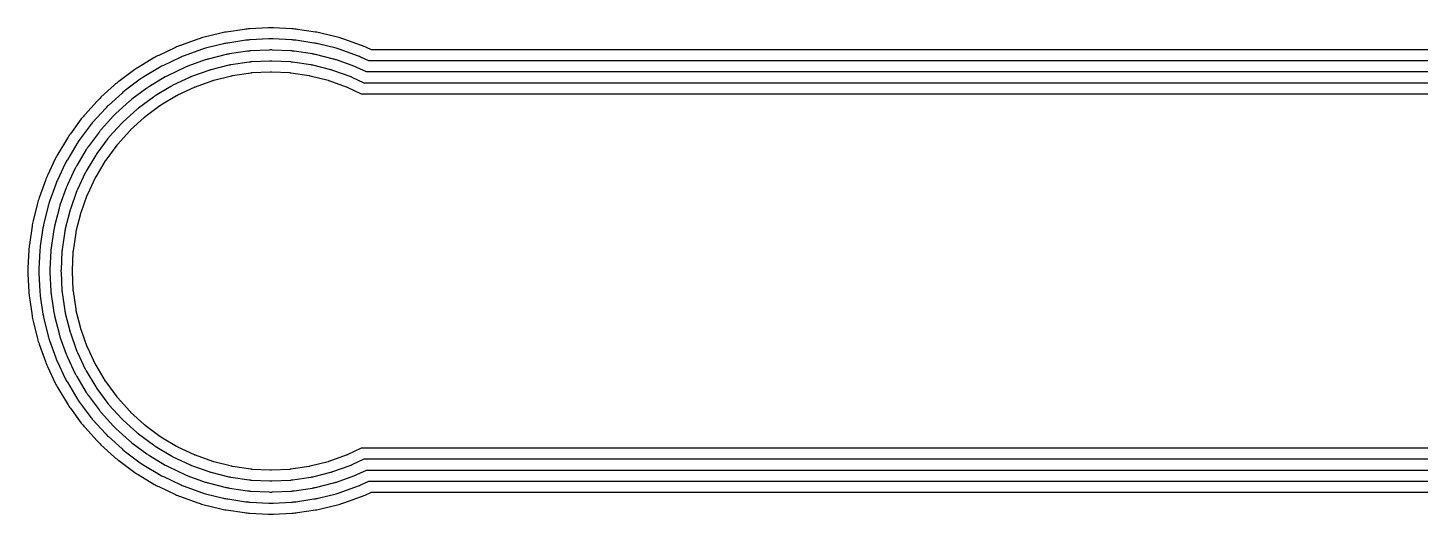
# Model space of a CAD drawing. Header units: metres. Extents: x 123.3 to 152.9, y -74.8 to -51.5.
# Drawn here: x 139.67 to 145.97, y -53.7 to -51.5 of the extents above; entities that cross this region are included whole.
import ezdxf

# ---------------------------------------------------------------- set-up
doc = ezdxf.new("R2010")
doc.units = ezdxf.units.M

msp = doc.modelspace()

# ---------------------------------------------------------------- linework, layer by layer
for points in [[(149.1, -51.5996), (141.2203, -51.5996), (141.1972, -51.5887), (141.1916, -51.5862), (141.186, -51.5837), (141.1803, -51.5815), (141.1745, -51.5793), (141.096, -51.5512), (141.0902, -51.5492), (141.0843, -51.5474), (141.0784, -51.5457), (141.0725, -51.5441), (140.9916, -51.5238), (140.9856, -51.5224), (140.9796, -51.5211), (140.9736, -51.52), (140.9675, -51.519), (140.885, -51.5068), (140.8789, -51.506), (140.8728, -51.5053), (140.8667, -51.5048), (140.8606, -51.5044), (140.7773, -51.5003), (140.7711, -51.5001), (140.765, -51.5), (140.7589, -51.5001), (140.7527, -51.5003), (140.6694, -51.5044), (140.6633, -51.5048), (140.6572, -51.5053), (140.6511, -51.506), (140.645, -51.5068), (140.5625, -51.519), (140.5564, -51.52), (140.5504, -51.5211), (140.5444, -51.5224), (140.5384, -51.5238), (140.4575, -51.5441), (140.4516, -51.5457), (140.4457, -51.5474), (140.4398, -51.5492), (140.434, -51.5512), (140.3555, -51.5793), (140.3497, -51.5815), (140.344, -51.5837), (140.3384, -51.5862), (140.3328, -51.5887), (140.2574, -51.6244), (140.2519, -51.6271), (140.2465, -51.6299), (140.2411, -51.6328), (140.2358, -51.6359), (140.1642, -51.6788), (140.159, -51.682), (140.1539, -51.6854), (140.1488, -51.6889), (140.1438, -51.6924), (140.0768, -51.7421), (140.072, -51.7459), (140.0672, -51.7497), (140.0625, -51.7536), (140.0579, -51.7577), (139.9961, -51.8137), (139.9916, -51.8179), (139.9872, -51.8222), (139.9829, -51.8266), (139.9787, -51.8311), (139.9227, -51.8929), (139.9186, -51.8975), (139.9147, -51.9022), (139.9109, -51.907), (139.9071, -51.9118), (139.8574, -51.9788), (139.8539, -51.9838), (139.8504, -51.9889), (139.847, -51.994), (139.8438, -51.9992), (139.8009, -52.0708), (139.7978, -52.0761), (139.7949, -52.0815), (139.7921, -52.0869), (139.7894, -52.0924), (139.7537, -52.1678), (139.7512, -52.1734), (139.7487, -52.179), (139.7465, -52.1847), (139.7443, -52.1905), (139.7162, -52.269), (139.7142, -52.2748), (139.7124, -52.2807), (139.7107, -52.2866), (139.7091, -52.2925), (139.6888, -52.3734), (139.6874, -52.3794), (139.6861, -52.3854), (139.685, -52.3914), (139.684, -52.3975), (139.6718, -52.48), (139.671, -52.4861), (139.6703, -52.4922), (139.6698, -52.4983), (139.6694, -52.5044), (139.6653, -52.5877), (139.6651, -52.5939), (139.665, -52.6), (139.6651, -52.6061), (139.6653, -52.6123), (139.6694, -52.6956), (139.6698, -52.7017), (139.6703, -52.7078), (139.671, -52.7139), (139.6718, -52.72), (139.684, -52.8025), (139.685, -52.8086), (139.6861, -52.8146), (139.6874, -52.8206), (139.6888, -52.8266), (139.7091, -52.9075), (139.7107, -52.9134), (139.7124, -52.9193), (139.7142, -52.9252), (139.7162, -52.931), (139.7443, -53.0095), (139.7465, -53.0153), (139.7487, -53.021), (139.7512, -53.0266), (139.7537, -53.0322), (139.7894, -53.1076), (139.7921, -53.1131), (139.7949, -53.1185), (139.7978, -53.1239), (139.8009, -53.1292), (139.8438, -53.2008), (139.847, -53.206), (139.8504, -53.2111), (139.8539, -53.2162), (139.8574, -53.2212), (139.9071, -53.2882), (139.9109, -53.293), (139.9147, -53.2978), (139.9186, -53.3025), (139.9227, -53.3071), (139.9787, -53.3689), (139.9829, -53.3734), (139.9872, -53.3778), (139.9916, -53.3821), (139.9961, -53.3863), (140.0579, -53.4423), (140.0625, -53.4464), (140.0672, -53.4503), (140.072, -53.4541), (140.0768, -53.4579), (140.1438, -53.5076), (140.1488, -53.5111), (140.1539, -53.5146), (140.159, -53.518), (140.1642, -53.5212), (140.2358, -53.5641), (140.2411, -53.5672), (140.2465, -53.5701), (140.2519, -53.5729), (140.2574, -53.5756), (140.3328, -53.6113), (140.3384, -53.6138), (140.344, -53.6163), (140.3497, -53.6185), (140.3555, -53.6207), (140.434, -53.6488), (140.4398, -53.6508), (140.4457, -53.6526), (140.4516, -53.6543), (140.4575, -53.6559), (140.5384, -53.6762), (140.5444, -53.6776), (140.5504, -53.6789), (140.5564, -53.68), (140.5625, -53.681), (140.645, -53.6932), (140.6511, -53.694), (140.6572, -53.6947), (140.6633, -53.6952), (140.6694, -53.6956), (140.7527, -53.6997), (140.7589, -53.6999), (140.765, -53.7), (140.7711, -53.6999), (140.7773, -53.6997), (140.8606, -53.6956), (140.8667, -53.6952), (140.8728, -53.6947), (140.8789, -53.694), (140.885, -53.6932), (140.9675, -53.681), (140.9736, -53.68), (140.9796, -53.6789), (140.9856, -53.6776), (140.9916, -53.6762), (141.0725, -53.6559), (141.0784, -53.6543), (141.0843, -53.6526), (141.0902, -53.6508), (141.096, -53.6488), (141.1745, -53.6207), (141.1803, -53.6185), (141.186, -53.6163), (141.1916, -53.6138), (141.1972, -53.6113), (141.2203, -53.6004)], [(149.1, -51.6496), (141.209, -51.6496), (141.1758, -51.6339), (141.1713, -51.6319), (141.1668, -51.6299), (141.1623, -51.6281), (141.1577, -51.6264), (141.0791, -51.5983), (141.0745, -51.5967), (141.0698, -51.5952), (141.0651, -51.5938), (141.0603, -51.5926), (140.9794, -51.5723), (140.9746, -51.5712), (140.9698, -51.5702), (140.965, -51.5693), (140.9602, -51.5685), (140.8777, -51.5563), (140.8728, -51.5556), (140.8679, -51.5551), (140.863, -51.5546), (140.8581, -51.5543), (140.7748, -51.5502), (140.7699, -51.5501), (140.765, -51.55), (140.7601, -51.5501), (140.7552, -51.5502), (140.6719, -51.5543), (140.667, -51.5546), (140.6621, -51.5551), (140.6572, -51.5556), (140.6523, -51.5563), (140.5698, -51.5685), (140.565, -51.5693), (140.5602, -51.5702), (140.5554, -51.5712), (140.5506, -51.5723), (140.4697, -51.5926), (140.4649, -51.5938), (140.4602, -51.5952), (140.4555, -51.5967), (140.4509, -51.5983), (140.3723, -51.6264), (140.3677, -51.6281), (140.3632, -51.6299), (140.3587, -51.6319), (140.3542, -51.6339), (140.2788, -51.6696), (140.2744, -51.6717), (140.27, -51.674), (140.2657, -51.6763), (140.2615, -51.6788), (140.1899, -51.7217), (140.1858, -51.7243), (140.1817, -51.727), (140.1776, -51.7297), (140.1736, -51.7326), (140.1066, -51.7823), (140.1027, -51.7853), (140.0989, -51.7883), (140.0951, -51.7915), (140.0915, -51.7948), (140.0296, -51.8508), (140.0261, -51.8541), (140.0225, -51.8575), (140.0191, -51.8611), (140.0158, -51.8646), (139.9598, -51.9265), (139.9565, -51.9301), (139.9533, -51.9339), (139.9503, -51.9377), (139.9473, -51.9416), (139.8976, -52.0086), (139.8947, -52.0126), (139.892, -52.0167), (139.8893, -52.0208), (139.8867, -52.0249), (139.8438, -52.0965), (139.8413, -52.1007), (139.839, -52.105), (139.8367, -52.1094), (139.8346, -52.1138), (139.7989, -52.1892), (139.7969, -52.1937), (139.7949, -52.1982), (139.7931, -52.2027), (139.7914, -52.2073), (139.7633, -52.2859), (139.7617, -52.2905), (139.7602, -52.2952), (139.7588, -52.2999), (139.7576, -52.3047), (139.7373, -52.3856), (139.7362, -52.3904), (139.7352, -52.3952), (139.7343, -52.4), (139.7335, -52.4048), (139.7213, -52.4873), (139.7206, -52.4922), (139.7201, -52.4971), (139.7196, -52.502), (139.7193, -52.5069), (139.7152, -52.5902), (139.7151, -52.5951), (139.715, -52.6), (139.7151, -52.6049), (139.7152, -52.6098), (139.7193, -52.6931), (139.7196, -52.698), (139.7201, -52.7029), (139.7206, -52.7078), (139.7213, -52.7127), (139.7335, -52.7952), (139.7343, -52.8), (139.7352, -52.8048), (139.7362, -52.8096), (139.7373, -52.8144), (139.7576, -52.8953), (139.7588, -52.9001), (139.7602, -52.9048), (139.7617, -52.9095), (139.7633, -52.9141), (139.7914, -52.9927), (139.7931, -52.9973), (139.7949, -53.0018), (139.7969, -53.0063), (139.7989, -53.0108), (139.8346, -53.0862), (139.8367, -53.0906), (139.839, -53.095), (139.8413, -53.0993), (139.8438, -53.1035), (139.8867, -53.1751), (139.8893, -53.1792), (139.892, -53.1833), (139.8947, -53.1874), (139.8976, -53.1914), (139.9473, -53.2584), (139.9503, -53.2623), (139.9533, -53.2661), (139.9565, -53.2699), (139.9598, -53.2735), (140.0158, -53.3354), (140.0191, -53.3389), (140.0225, -53.3425), (140.0261, -53.3459), (140.0296, -53.3492), (140.0915, -53.4052), (140.0951, -53.4085), (140.0989, -53.4117), (140.1027, -53.4147), (140.1066, -53.4177), (140.1736, -53.4674), (140.1776, -53.4703), (140.1817, -53.473), (140.1858, -53.4757), (140.1899, -53.4783), (140.2615, -53.5212), (140.2657, -53.5237), (140.27, -53.526), (140.2744, -53.5283), (140.2788, -53.5304), (140.3542, -53.5661), (140.3587, -53.5681), (140.3632, -53.5701), (140.3677, -53.5719), (140.3723, -53.5736), (140.4509, -53.6017), (140.4555, -53.6033), (140.4602, -53.6048), (140.4649, -53.6062), (140.4697, -53.6074), (140.5506, -53.6277), (140.5554, -53.6288), (140.5602, -53.6298), (140.565, -53.6307), (140.5698, -53.6315), (140.6523, -53.6437), (140.6572, -53.6444), (140.6621, -53.6449), (140.667, -53.6454), (140.6719, -53.6457), (140.7552, -53.6498), (140.7601, -53.6499), (140.765, -53.65), (140.7699, -53.6499), (140.7748, -53.6498), (140.8581, -53.6457), (140.863, -53.6454), (140.8679, -53.6449), (140.8728, -53.6444), (140.8777, -53.6437), (140.9602, -53.6315), (140.965, -53.6307), (140.9698, -53.6298), (140.9746, -53.6288), (140.9794, -53.6277), (141.0603, -53.6074), (141.0651, -53.6062), (141.0698, -53.6048), (141.0745, -53.6033), (141.0791, -53.6017), (141.1577, -53.5736), (141.1623, -53.5719), (141.1668, -53.5701), (141.1713, -53.5681), (141.1758, -53.5661), (141.209, -53.5504)], [(149.1, -51.6996), (141.1978, -51.6996), (141.1544, -51.6791), (141.1511, -51.6776), (141.1477, -51.6761), (141.1443, -51.6748), (141.1408, -51.6735), (141.0623, -51.6454), (141.0588, -51.6442), (141.0553, -51.6431), (141.0517, -51.642), (141.0482, -51.6411), (140.9673, -51.6208), (140.9637, -51.62), (140.9601, -51.6192), (140.9565, -51.6185), (140.9528, -51.618), (140.8703, -51.6057), (140.8667, -51.6052), (140.863, -51.6048), (140.8593, -51.6045), (140.8557, -51.6043), (140.7724, -51.6002), (140.7687, -51.6), (140.765, -51.6), (140.7613, -51.6), (140.7576, -51.6002), (140.6743, -51.6043), (140.6707, -51.6045), (140.667, -51.6048), (140.6633, -51.6052), (140.6597, -51.6057), (140.5772, -51.618), (140.5735, -51.6185), (140.5699, -51.6192), (140.5663, -51.62), (140.5627, -51.6208), (140.4818, -51.6411), (140.4783, -51.642), (140.4747, -51.6431), (140.4712, -51.6442), (140.4677, -51.6454), (140.3892, -51.6735), (140.3857, -51.6748), (140.3823, -51.6761), (140.3789, -51.6776), (140.3756, -51.6791), (140.3002, -51.7148), (140.2969, -51.7164), (140.2936, -51.7181), (140.2904, -51.7199), (140.2872, -51.7217), (140.2156, -51.7646), (140.2125, -51.7665), (140.2094, -51.7685), (140.2064, -51.7706), (140.2034, -51.7728), (140.1364, -51.8225), (140.1335, -51.8247), (140.1306, -51.827), (140.1278, -51.8294), (140.125, -51.8318), (140.0632, -51.8878), (140.0605, -51.8903), (140.0579, -51.8929), (140.0553, -51.8955), (140.0528, -51.8982), (139.9968, -51.96), (139.9944, -51.9628), (139.992, -51.9656), (139.9897, -51.9685), (139.9875, -51.9714), (139.9378, -52.0384), (139.9356, -52.0414), (139.9335, -52.0444), (139.9315, -52.0475), (139.9296, -52.0506), (139.8867, -52.1222), (139.8849, -52.1254), (139.8831, -52.1286), (139.8814, -52.1319), (139.8798, -52.1352), (139.8441, -52.2106), (139.8426, -52.2139), (139.8411, -52.2173), (139.8398, -52.2207), (139.8385, -52.2242), (139.8104, -52.3027), (139.8092, -52.3062), (139.8081, -52.3097), (139.807, -52.3133), (139.8061, -52.3168), (139.7858, -52.3977), (139.785, -52.4013), (139.7842, -52.4049), (139.7835, -52.4085), (139.783, -52.4122), (139.7707, -52.4947), (139.7702, -52.4983), (139.7698, -52.502), (139.7695, -52.5057), (139.7693, -52.5093), (139.7652, -52.5926), (139.765, -52.5963), (139.765, -52.6), (139.765, -52.6037), (139.7652, -52.6074), (139.7693, -52.6907), (139.7695, -52.6943), (139.7698, -52.698), (139.7702, -52.7017), (139.7707, -52.7053), (139.783, -52.7878), (139.7835, -52.7915), (139.7842, -52.7951), (139.785, -52.7987), (139.7858, -52.8023), (139.8061, -52.8832), (139.807, -52.8867), (139.8081, -52.8903), (139.8092, -52.8938), (139.8104, -52.8973), (139.8385, -52.9758), (139.8398, -52.9793), (139.8411, -52.9827), (139.8426, -52.9861), (139.8441, -52.9894), (139.8798, -53.0648), (139.8814, -53.0681), (139.8831, -53.0714), (139.8849, -53.0746), (139.8867, -53.0778), (139.9296, -53.1494), (139.9315, -53.1525), (139.9335, -53.1556), (139.9356, -53.1586), (139.9378, -53.1616), (139.9875, -53.2286), (139.9897, -53.2315), (139.992, -53.2344), (139.9944, -53.2372), (139.9968, -53.24), (140.0528, -53.3018), (140.0553, -53.3045), (140.0579, -53.3071), (140.0605, -53.3097), (140.0632, -53.3122), (140.125, -53.3682), (140.1278, -53.3706), (140.1306, -53.373), (140.1335, -53.3753), (140.1364, -53.3775), (140.2034, -53.4272), (140.2064, -53.4294), (140.2094, -53.4315), (140.2125, -53.4335), (140.2156, -53.4354), (140.2872, -53.4783), (140.2904, -53.4801), (140.2936, -53.4819), (140.2969, -53.4836), (140.3002, -53.4852), (140.3756, -53.5209), (140.3789, -53.5224), (140.3823, -53.5239), (140.3857, -53.5252), (140.3892, -53.5265), (140.4677, -53.5546), (140.4712, -53.5558), (140.4747, -53.5569), (140.4783, -53.558), (140.4818, -53.5589), (140.5627, -53.5792), (140.5663, -53.58), (140.5699, -53.5808), (140.5735, -53.5815), (140.5772, -53.582), (140.6597, -53.5943), (140.6633, -53.5948), (140.667, -53.5952), (140.6707, -53.5955), (140.6743, -53.5957), (140.7576, -53.5998), (140.7613, -53.6), (140.765, -53.6), (140.7687, -53.6), (140.7724, -53.5998), (140.8557, -53.5957), (140.8593, -53.5955), (140.863, -53.5952), (140.8667, -53.5948), (140.8703, -53.5943), (140.9528, -53.582), (140.9565, -53.5815), (140.9601, -53.5808), (140.9637, -53.58), (140.9673, -53.5792), (141.0482, -53.5589), (141.0517, -53.558), (141.0553, -53.5569), (141.0588, -53.5558), (141.0623, -53.5546), (141.1408, -53.5265), (141.1443, -53.5252), (141.1477, -53.5239), (141.1511, -53.5224), (141.1544, -53.5209), (141.1978, -53.5004)], [(149.1, -51.7496), (141.1866, -51.7496), (141.133, -51.7243), (141.1308, -51.7233), (141.1285, -51.7223), (141.1263, -51.7214), (141.124, -51.7205), (141.0454, -51.6924), (141.0431, -51.6916), (141.0408, -51.6909), (141.0384, -51.6902), (141.036, -51.6896), (140.9551, -51.6693), (140.9527, -51.6688), (140.9503, -51.6683), (140.9479, -51.6678), (140.9455, -51.6674), (140.863, -51.6552), (140.8606, -51.6548), (140.8581, -51.6546), (140.8557, -51.6544), (140.8532, -51.6542), (140.7699, -51.6501), (140.7675, -51.65), (140.765, -51.65), (140.7625, -51.65), (140.7601, -51.6501), (140.6768, -51.6542), (140.6743, -51.6544), (140.6719, -51.6546), (140.6694, -51.6548), (140.667, -51.6552), (140.5845, -51.6674), (140.5821, -51.6678), (140.5797, -51.6683), (140.5773, -51.6688), (140.5749, -51.6693), (140.494, -51.6896), (140.4916, -51.6902), (140.4892, -51.6909), (140.4869, -51.6916), (140.4846, -51.6924), (140.406, -51.7205), (140.4037, -51.7214), (140.4015, -51.7223), (140.3992, -51.7233), (140.397, -51.7243), (140.3216, -51.76), (140.3194, -51.761), (140.3172, -51.7622), (140.315, -51.7634), (140.3129, -51.7646), (140.2414, -51.8075), (140.2393, -51.8088), (140.2372, -51.8101), (140.2352, -51.8115), (140.2332, -51.8129), (140.1662, -51.8626), (140.1642, -51.8641), (140.1623, -51.8656), (140.1604, -51.8672), (140.1586, -51.8688), (140.0968, -51.9249), (140.095, -51.9265), (140.0932, -51.9282), (140.0915, -51.93), (140.0899, -51.9318), (140.0338, -51.9936), (140.0322, -51.9954), (140.0306, -51.9973), (140.0291, -51.9992), (140.0276, -52.0012), (139.9779, -52.0682), (139.9765, -52.0702), (139.9751, -52.0722), (139.9738, -52.0743), (139.9725, -52.0764), (139.9296, -52.1479), (139.9284, -52.15), (139.9272, -52.1522), (139.926, -52.1544), (139.925, -52.1566), (139.8893, -52.232), (139.8883, -52.2342), (139.8873, -52.2365), (139.8864, -52.2387), (139.8855, -52.241), (139.8574, -52.3196), (139.8566, -52.3219), (139.8559, -52.3242), (139.8552, -52.3266), (139.8546, -52.329), (139.8343, -52.4099), (139.8338, -52.4123), (139.8333, -52.4147), (139.8328, -52.4171), (139.8324, -52.4195), (139.8202, -52.502), (139.8198, -52.5044), (139.8196, -52.5069), (139.8194, -52.5093), (139.8192, -52.5118), (139.8151, -52.5951), (139.815, -52.5975), (139.815, -52.6), (139.815, -52.6025), (139.8151, -52.6049), (139.8192, -52.6882), (139.8194, -52.6907), (139.8196, -52.6931), (139.8198, -52.6956), (139.8202, -52.698), (139.8324, -52.7805), (139.8328, -52.7829), (139.8333, -52.7853), (139.8338, -52.7877), (139.8343, -52.7901), (139.8546, -52.871), (139.8552, -52.8734), (139.8559, -52.8758), (139.8566, -52.8781), (139.8574, -52.8804), (139.8855, -52.959), (139.8864, -52.9613), (139.8873, -52.9635), (139.8883, -52.9658), (139.8893, -52.968), (139.925, -53.0434), (139.926, -53.0456), (139.9272, -53.0478), (139.9284, -53.05), (139.9296, -53.0521), (139.9725, -53.1236), (139.9738, -53.1257), (139.9751, -53.1278), (139.9765, -53.1298), (139.9779, -53.1318), (140.0276, -53.1988), (140.0291, -53.2008), (140.0306, -53.2027), (140.0322, -53.2046), (140.0338, -53.2064), (140.0899, -53.2682), (140.0915, -53.27), (140.0932, -53.2718), (140.095, -53.2735), (140.0968, -53.2751), (140.1586, -53.3312), (140.1604, -53.3328), (140.1623, -53.3344), (140.1642, -53.3359), (140.1662, -53.3374), (140.2332, -53.3871), (140.2352, -53.3885), (140.2372, -53.3899), (140.2393, -53.3912), (140.2414, -53.3925), (140.3129, -53.4354), (140.315, -53.4366), (140.3172, -53.4378), (140.3194, -53.439), (140.3216, -53.44), (140.397, -53.4757), (140.3992, -53.4767), (140.4015, -53.4777), (140.4037, -53.4786), (140.406, -53.4795), (140.4846, -53.5076), (140.4869, -53.5084), (140.4892, -53.5091), (140.4916, -53.5098), (140.494, -53.5104), (140.5749, -53.5307), (140.5773, -53.5312), (140.5797, -53.5317), (140.5821, -53.5322), (140.5845, -53.5326), (140.667, -53.5448), (140.6694, -53.5452), (140.6719, -53.5454), (140.6743, -53.5456), (140.6768, -53.5458), (140.7601, -53.5499), (140.7625, -53.55), (140.765, -53.55), (140.7675, -53.55), (140.7699, -53.5499), (140.8532, -53.5458), (140.8557, -53.5456), (140.8581, -53.5454), (140.8606, -53.5452), (140.863, -53.5448), (140.9455, -53.5326), (140.9479, -53.5322), (140.9503, -53.5317), (140.9527, -53.5312), (140.9551, -53.5307), (141.036, -53.5104), (141.0384, -53.5098), (141.0408, -53.5091), (141.0431, -53.5084), (141.0454, -53.5076), (141.124, -53.4795), (141.1263, -53.4786), (141.1285, -53.4777), (141.1308, -53.4767), (141.133, -53.4757), (141.1866, -53.4504)], [(149.1, -51.7996), (141.1753, -51.7996), (141.1117, -51.7695), (141.1105, -51.769), (141.1094, -51.7685), (141.1083, -51.7681), (141.1071, -51.7676), (141.0286, -51.7395), (141.0274, -51.7391), (141.0263, -51.7388), (141.0251, -51.7384), (141.0239, -51.7381), (140.943, -51.7178), (140.9418, -51.7175), (140.9406, -51.7173), (140.9394, -51.7171), (140.9382, -51.7169), (140.8557, -51.7046), (140.8544, -51.7045), (140.8532, -51.7043), (140.852, -51.7042), (140.8508, -51.7042), (140.7675, -51.7001), (140.7662, -51.7), (140.765, -51.7), (140.7638, -51.7), (140.7625, -51.7001), (140.6792, -51.7042), (140.678, -51.7042), (140.6768, -51.7043), (140.6756, -51.7045), (140.6743, -51.7046), (140.5918, -51.7169), (140.5906, -51.7171), (140.5894, -51.7173), (140.5882, -51.7175), (140.587, -51.7178), (140.5061, -51.7381), (140.5049, -51.7384), (140.5037, -51.7388), (140.5026, -51.7391), (140.5014, -51.7395), (140.4229, -51.7676), (140.4217, -51.7681), (140.4206, -51.7685), (140.4195, -51.769), (140.4183, -51.7695), (140.3429, -51.8052), (140.3418, -51.8057), (140.3407, -51.8063), (140.3397, -51.8069), (140.3386, -51.8075), (140.2671, -51.8504), (140.266, -51.851), (140.265, -51.8517), (140.264, -51.8524), (140.263, -51.8531), (140.196, -51.9028), (140.195, -51.9035), (140.194, -51.9043), (140.1931, -51.9051), (140.1922, -51.9059), (140.1304, -51.9619), (140.1295, -51.9627), (140.1286, -51.9636), (140.1277, -51.9645), (140.1269, -51.9654), (140.0709, -52.0272), (140.0701, -52.0281), (140.0693, -52.029), (140.0685, -52.03), (140.0678, -52.031), (140.0181, -52.098), (140.0174, -52.099), (140.0167, -52.1), (140.016, -52.101), (140.0154, -52.1021), (139.9725, -52.1736), (139.9719, -52.1747), (139.9713, -52.1757), (139.9707, -52.1768), (139.9702, -52.1779), (139.9345, -52.2533), (139.934, -52.2545), (139.9335, -52.2556), (139.9331, -52.2567), (139.9326, -52.2579), (139.9045, -52.3364), (139.9041, -52.3376), (139.9038, -52.3387), (139.9034, -52.3399), (139.9031, -52.3411), (139.8828, -52.422), (139.8825, -52.4232), (139.8823, -52.4244), (139.8821, -52.4256), (139.8819, -52.4268), (139.8696, -52.5093), (139.8695, -52.5106), (139.8693, -52.5118), (139.8692, -52.513), (139.8692, -52.5142), (139.8651, -52.5975), (139.865, -52.5988), (139.865, -52.6), (139.865, -52.6012), (139.8651, -52.6025), (139.8692, -52.6858), (139.8692, -52.687), (139.8693, -52.6882), (139.8695, -52.6894), (139.8696, -52.6907), (139.8819, -52.7732), (139.8821, -52.7744), (139.8823, -52.7756), (139.8825, -52.7768), (139.8828, -52.778), (139.9031, -52.8589), (139.9034, -52.8601), (139.9038, -52.8613), (139.9041, -52.8624), (139.9045, -52.8636), (139.9326, -52.9421), (139.9331, -52.9433), (139.9335, -52.9444), (139.934, -52.9455), (139.9345, -52.9467), (139.9702, -53.0221), (139.9707, -53.0232), (139.9713, -53.0243), (139.9719, -53.0253), (139.9725, -53.0264), (140.0154, -53.0979), (140.016, -53.099), (140.0167, -53.1), (140.0174, -53.101), (140.0181, -53.102), (140.0678, -53.169), (140.0685, -53.17), (140.0693, -53.171), (140.0701, -53.1719), (140.0709, -53.1728), (140.1269, -53.2346), (140.1277, -53.2355), (140.1286, -53.2364), (140.1295, -53.2373), (140.1304, -53.2381), (140.1922, -53.2941), (140.1931, -53.2949), (140.194, -53.2957), (140.195, -53.2965), (140.196, -53.2972), (140.263, -53.3469), (140.264, -53.3476), (140.265, -53.3483), (140.266, -53.349), (140.2671, -53.3496), (140.3386, -53.3925), (140.3397, -53.3931), (140.3407, -53.3937), (140.3418, -53.3943), (140.3429, -53.3948), (140.4183, -53.4305), (140.4195, -53.431), (140.4206, -53.4315), (140.4217, -53.4319), (140.4229, -53.4324), (140.5014, -53.4605), (140.5026, -53.4609), (140.5037, -53.4612), (140.5049, -53.4616), (140.5061, -53.4619), (140.587, -53.4822), (140.5882, -53.4825), (140.5894, -53.4827), (140.5906, -53.4829), (140.5918, -53.4831), (140.6743, -53.4954), (140.6756, -53.4955), (140.6768, -53.4957), (140.678, -53.4958), (140.6792, -53.4958), (140.7625, -53.4999), (140.7638, -53.5), (140.765, -53.5), (140.7662, -53.5), (140.7675, -53.4999), (140.8508, -53.4958), (140.852, -53.4958), (140.8532, -53.4957), (140.8544, -53.4955), (140.8557, -53.4954), (140.9382, -53.4831), (140.9394, -53.4829), (140.9406, -53.4827), (140.9418, -53.4825), (140.943, -53.4822), (141.0239, -53.4619), (141.0251, -53.4616), (141.0263, -53.4612), (141.0274, -53.4609), (141.0286, -53.4605), (141.1071, -53.4324), (141.1083, -53.4319), (141.1094, -53.4315), (141.1105, -53.431), (141.1117, -53.4305), (141.1753, -53.4004)], [(141.1753, -53.4004), (148.7685, -53.4004)], [(141.1866, -53.4504), (148.7478, -53.4504)], [(141.1978, -53.5004), (148.7271, -53.5004)], [(141.209, -53.5504), (148.7063, -53.5504)], [(141.2203, -53.6004), (148.6856, -53.6004)]]:
    msp.add_lwpolyline(points)

doc.saveas('drawing.dxf')
